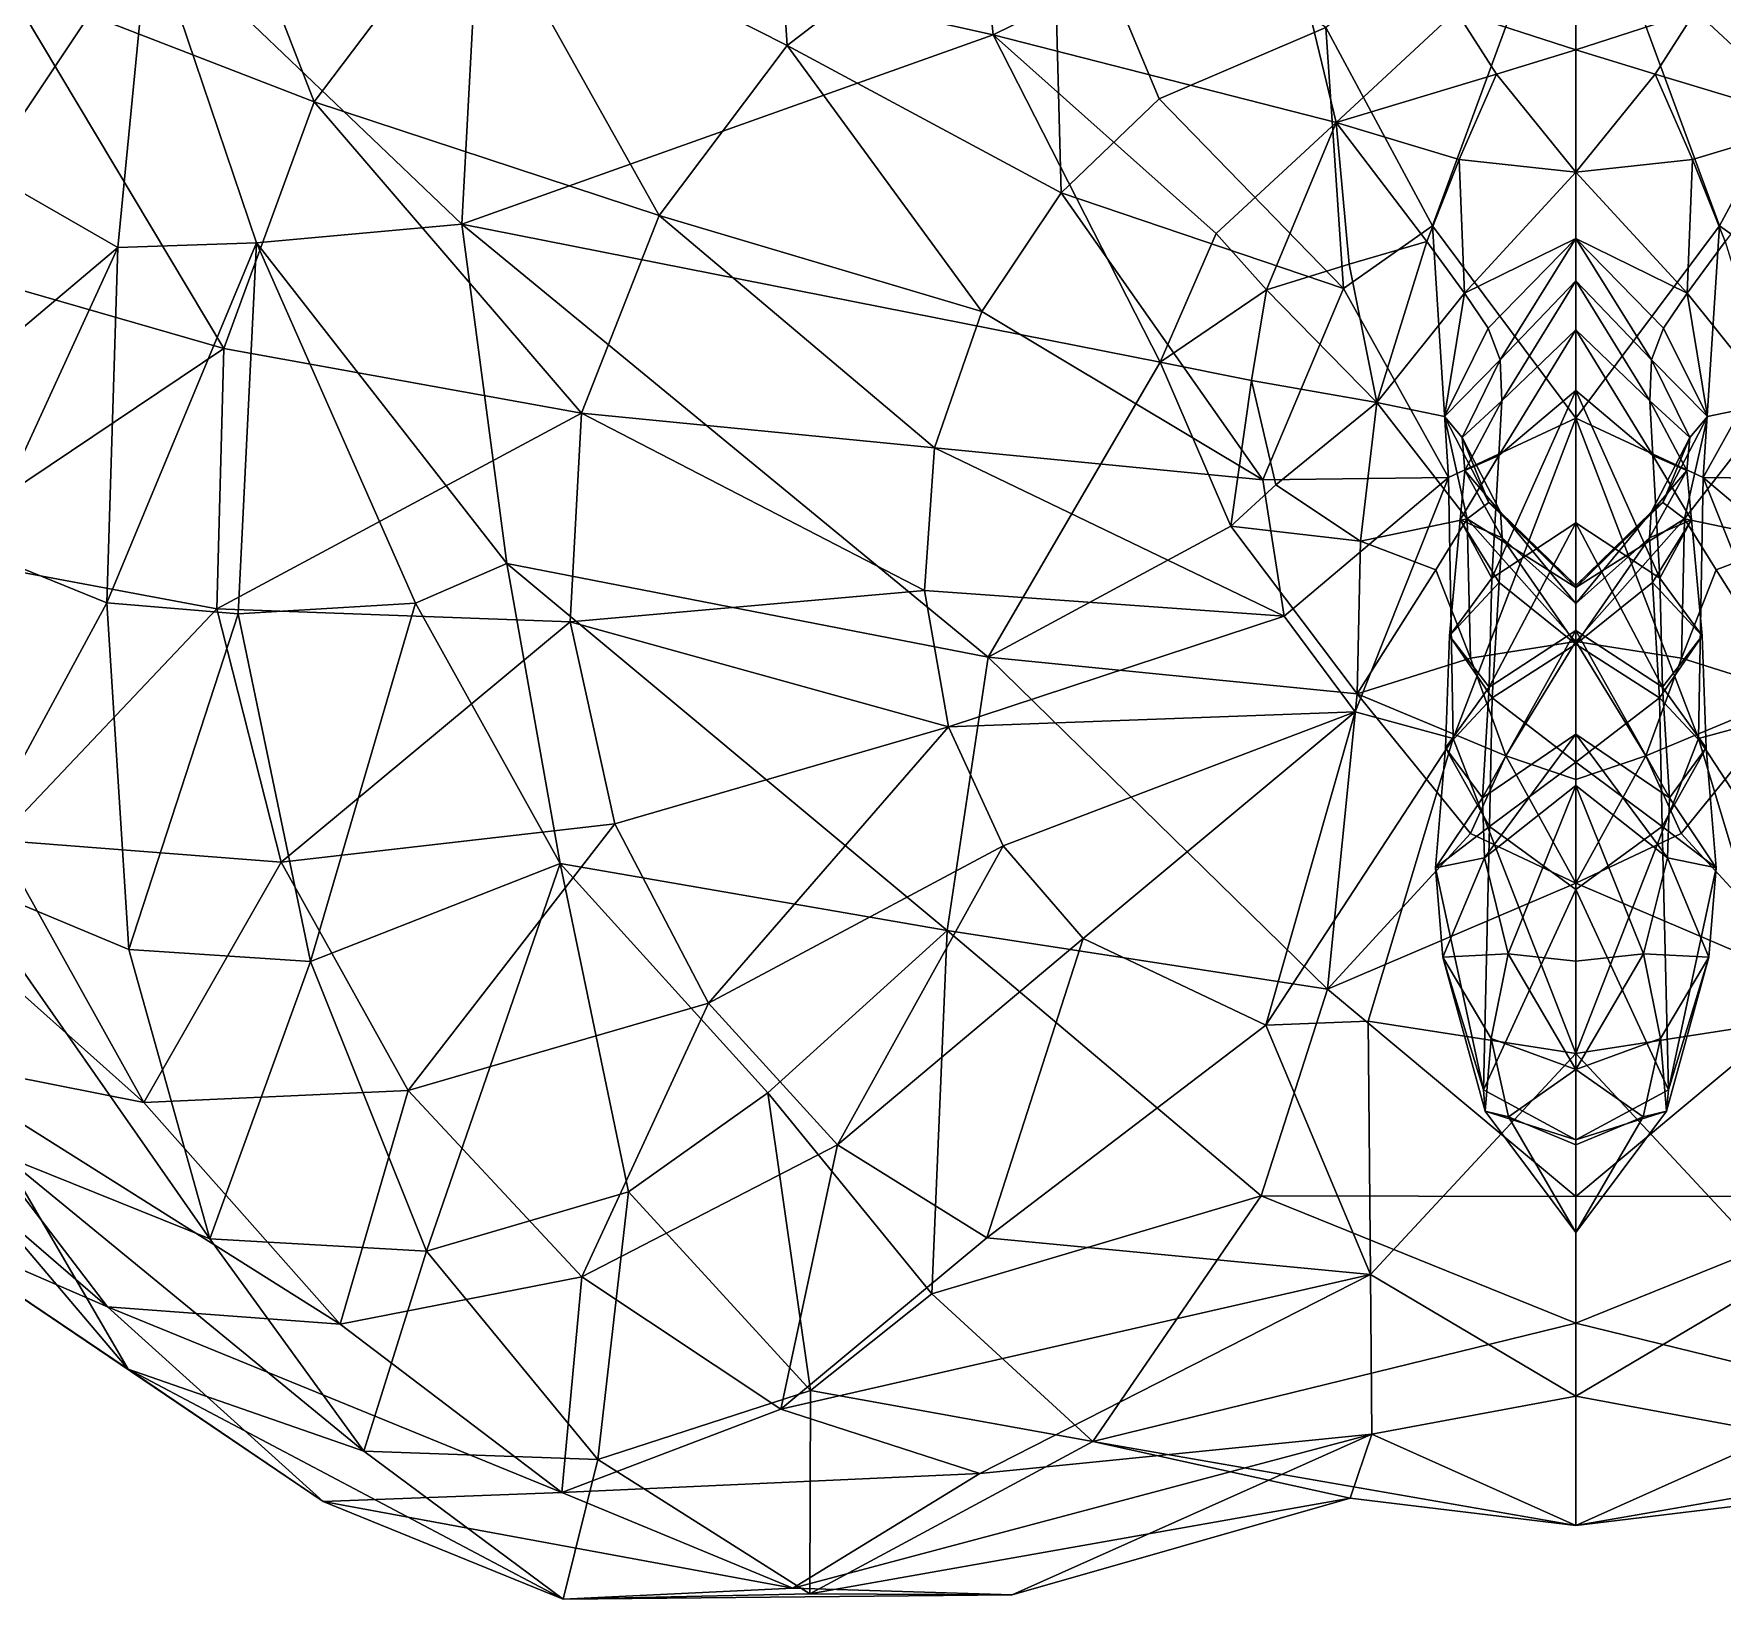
# Model space of a CAD drawing. Extents: x -0.00275 to 0.00275, y -0.00164 to 0.00295.
# Drawn here: x -0.000481 to 0.000046, y -0.001641 to -0.001153 of the extents above; entities that cross this region are included whole.
import ezdxf

# ---------------------------------------------------------------- set-up
doc = ezdxf.new("R2010")
doc.units = 0
doc.layers.add('FLY$LWO', color=1, linetype='CONTINUOUS')

msp = doc.modelspace()

# ---------------------------------------------------------------- linework, layer by layer
at = {"layer": 'FLY$LWO'}
for points in [[(-0.00034289, -0.00110727, 0.00243797), (-0.00024581, -0.00115645, 0.00245954), (-0.00025285, -0.00104775, 0.00239296)], [(-0.00016334, -0.00109303, 0.00242703), (-0.00025285, -0.00104775, 0.00239296), (-0.00024581, -0.00115645, 0.00245954)], [(-0.00048967, -0.00113654, 0.00237731), (-0.00039331, -0.00117402, 0.00244581), (-0.000437, -0.00106112, 0.00237357)], [(-0.00034289, -0.00110727, 0.00243797), (-0.000437, -0.00106112, 0.00237357), (-0.00039331, -0.00117402, 0.00244581)], [(-0.00018162, -0.0011531, 0.00133069), (-0.00034213, -0.00111749, 0.00139161), (-0.00018814, -0.00108909, 0.00144742)], [(-0.00018814, -0.00108909, 0.00144742), (-0.00009192, -0.00110895, 0.00143845), (-0.00018162, -0.0011531, 0.00133069)], [(-0.00024581, -0.00115645, 0.00245954), (-0.00016042, -0.00120237, 0.00247719), (-0.00016334, -0.00109303, 0.00242703)], [(-0.00007798, -0.00115081, 0.00243474), (-0.00016334, -0.00109303, 0.00242703), (-0.00012987, -0.00117308, 0.00246697)], [(-0.00012987, -0.00117308, 0.00246697), (-0.00016334, -0.00109303, 0.00242703), (-0.00016042, -0.00120237, 0.00247719)], [(-0.00007798, -0.00115081, 0.00243474), (-0.00004473, -0.00121262, 0.00243779), (0, -0.00109115, 0.00242091)], [(0, -0.00109115, 0.00242091), (-0.00004473, -0.00121262, 0.00243779), (0, -0.00127261, 0.00242677)], [(0.00004473, -0.00121262, 0.00243779), (0.00007798, -0.00115081, 0.00243474), (0, -0.00109115, 0.00242091)], [(0.00004473, -0.00121262, 0.00243779), (0, -0.00109115, 0.00242091), (0, -0.00127261, 0.00242677)], [(-0.00039331, -0.00117402, 0.00244581), (-0.00028575, -0.00120944, 0.00247029), (-0.00034289, -0.00110727, 0.00243797)], [(-0.00024581, -0.00115645, 0.00245954), (-0.00034289, -0.00110727, 0.00243797), (-0.00028575, -0.00120944, 0.00247029)], [(-0.00009192, -0.00110895, 0.00143845), (-0.00007469, -0.00118038, 0.00135386), (-0.00018162, -0.0011531, 0.00133069)], [(-0.00007469, -0.00118038, 0.00135386), (-0.00009192, -0.00110895, 0.00143845), (-0.00003727, -0.00114573, 0.00139871)], [(0.00009192, -0.00110895, 0.00143845), (0.00007469, -0.00118038, 0.00135386), (0.00003727, -0.00114573, 0.00139871)], [(-0.00049594, -0.00119559, 0.00144746), (-0.00052445, -0.00115243, 0.00147931), (-0.00044468, -0.00111893, 0.00144717)], [(-0.00045442, -0.0012194, 0.00142089), (-0.00049594, -0.00119559, 0.00144746), (-0.00044468, -0.00111893, 0.00144717)], [(-0.00041124, -0.00121794, 0.00140722), (-0.00045442, -0.0012194, 0.00142089), (-0.00044468, -0.00111893, 0.00144717)], [(-0.00034213, -0.00111749, 0.00139161), (-0.00034727, -0.00121205, 0.00137348), (-0.00044468, -0.00111893, 0.00144717)], [(-0.00041124, -0.00121794, 0.00140722), (-0.00044468, -0.00111893, 0.00144717), (-0.00034727, -0.00121205, 0.00137348)], [(-0.00034727, -0.00121205, 0.00137348), (-0.00034213, -0.00111749, 0.00139161), (-0.00018162, -0.0011531, 0.00133069)], [(0, -0.00113141, 0.00142095), (0, -0.00115779, 0.00137819), (-0.00003727, -0.00114573, 0.00139871)], [(0, -0.00115779, 0.00137819), (0, -0.00113141, 0.00142095), (0.00003727, -0.00114573, 0.00139871)], [(-0.00051701, -0.00122328, 0.00236059), (-0.00042147, -0.00125086, 0.00243448), (-0.00048967, -0.00113654, 0.00237731)], [(-0.00039331, -0.00117402, 0.00244581), (-0.00048967, -0.00113654, 0.00237731), (-0.00042147, -0.00125086, 0.00243448)], [(-0.00003727, -0.00114573, 0.00139871), (-0.0000247, -0.00116532, 0.00136679), (-0.00007469, -0.00118038, 0.00135386)], [(-0.0000247, -0.00116532, 0.00136679), (-0.00003727, -0.00114573, 0.00139871), (0, -0.00115779, 0.00137819)], [(0.00003727, -0.00114573, 0.00139871), (0.0000247, -0.00116532, 0.00136679), (0, -0.00115779, 0.00137819)], [(0.0000247, -0.00116532, 0.00136679), (0.00003727, -0.00114573, 0.00139871), (0.00007469, -0.00118038, 0.00135386)], [(-0.00012987, -0.00117308, 0.00246697), (-0.00007244, -0.00123216, 0.00245787), (-0.00007798, -0.00115081, 0.00243474)], [(-0.00004473, -0.00121262, 0.00243779), (-0.00007798, -0.00115081, 0.00243474), (-0.00007244, -0.00123216, 0.00245787)], [(0.00007798, -0.00115081, 0.00243474), (0.00004473, -0.00121262, 0.00243779), (0.00007244, -0.00123216, 0.00245787)], [(-0.00012957, -0.00125513, 0.00132181), (-0.00034727, -0.00121205, 0.00137348), (-0.00018162, -0.0011531, 0.00133069)], [(-0.00028575, -0.00120944, 0.00247029), (-0.0001852, -0.00123931, 0.0024802), (-0.00024581, -0.00115645, 0.00245954)], [(-0.00016042, -0.00120237, 0.00247719), (-0.00024581, -0.00115645, 0.00245954), (-0.0001852, -0.00123931, 0.0024802)], [(-0.00012957, -0.00125513, 0.00132181), (-0.00018162, -0.0011531, 0.00133069), (-0.00011209, -0.00121501, 0.00132873)], [(-0.00007469, -0.00118038, 0.00135386), (-0.00011209, -0.00121501, 0.00132873), (-0.00018162, -0.0011531, 0.00133069)], [(-0.0000247, -0.00116532, 0.00136679), (0, -0.00115779, 0.00137819), (0, -0.00119585, 0.00130456)], [(0, -0.00115779, 0.00137819), (0.0000247, -0.00116532, 0.00136679), (0, -0.00119585, 0.00130456)], [(-0.0000247, -0.00116532, 0.00136679), (-0.00003636, -0.00119194, 0.00133296), (-0.00007469, -0.00118038, 0.00135386)], [(-0.00003636, -0.00119194, 0.00133296), (-0.0000247, -0.00116532, 0.00136679), (0, -0.00119585, 0.00130456)], [(0.0000247, -0.00116532, 0.00136679), (0.00003636, -0.00119194, 0.00133296), (0, -0.00119585, 0.00130456)], [(0.00003636, -0.00119194, 0.00133296), (0.0000247, -0.00116532, 0.00136679), (0.00007469, -0.00118038, 0.00135386)], [(-0.00016042, -0.00120237, 0.00247719), (-0.00007244, -0.00123216, 0.00245787), (-0.00012987, -0.00117308, 0.00246697)], [(-0.00042147, -0.00125086, 0.00243448), (-0.0003099, -0.00127099, 0.00246685), (-0.00039331, -0.00117402, 0.00244581)], [(-0.00028575, -0.00120944, 0.00247029), (-0.00039331, -0.00117402, 0.00244581), (-0.0003099, -0.00127099, 0.00246685)], [(-0.0000964, -0.00123257, 0.00132156), (-0.00011209, -0.00121501, 0.00132873), (-0.00007469, -0.00118038, 0.00135386)], [(-0.00007066, -0.00122455, 0.00132271), (-0.0000964, -0.00123257, 0.00132156), (-0.00007469, -0.00118038, 0.00135386)], [(-0.00003636, -0.00119194, 0.00133296), (-0.0000465, -0.00121753, 0.00131807), (-0.00007469, -0.00118038, 0.00135386)], [(-0.0000465, -0.00121753, 0.00131807), (-0.00007066, -0.00122455, 0.00132271), (-0.00007469, -0.00118038, 0.00135386)], [(0.0000465, -0.00121753, 0.00131807), (0.00003636, -0.00119194, 0.00133296), (0.00007469, -0.00118038, 0.00135386)], [(-0.0000465, -0.00121753, 0.00131807), (-0.00003636, -0.00119194, 0.00133296), (-0.00003472, -0.00123356, 0.00129105)], [(0, -0.00119585, 0.00130456), (-0.00003472, -0.00123356, 0.00129105), (-0.00003636, -0.00119194, 0.00133296)], [(0.00003472, -0.00123356, 0.00129105), (0, -0.00119585, 0.00130456), (0.00003636, -0.00119194, 0.00133296)], [(0.00003636, -0.00119194, 0.00133296), (0.0000465, -0.00121753, 0.00131807), (0.00003472, -0.00123356, 0.00129105)], [(-0.00053337, -0.00128591, 0.0014889), (-0.00049594, -0.00119559, 0.00144746), (-0.00045442, -0.0012194, 0.00142089)], [(0, -0.00119585, 0.00130456), (0, -0.00121658, 0.00123415), (-0.00003472, -0.00123356, 0.00129105)], [(0, -0.00121658, 0.00123415), (0, -0.00119585, 0.00130456), (0.00003472, -0.00123356, 0.00129105)], [(-0.0001852, -0.00123931, 0.0024802), (-0.00009759, -0.00129176, 0.00246539), (-0.00016042, -0.00120237, 0.00247719)], [(-0.00007244, -0.00123216, 0.00245787), (-0.00016042, -0.00120237, 0.00247719), (-0.00009759, -0.00129176, 0.00246539)], [(-0.0003099, -0.00127099, 0.00246685), (-0.00019988, -0.00128176, 0.00247732), (-0.00028575, -0.00120944, 0.00247029)], [(-0.0001852, -0.00123931, 0.0024802), (-0.00028575, -0.00120944, 0.00247029), (-0.00019988, -0.00128176, 0.00247732)], [(-0.00033317, -0.00131786, 0.00139426), (-0.00041124, -0.00121794, 0.00140722), (-0.00034727, -0.00121205, 0.00137348)], [(-0.00033317, -0.00131786, 0.00139426), (-0.00034727, -0.00121205, 0.00137348), (-0.00018317, -0.00134704, 0.00133033)], [(-0.00034727, -0.00121205, 0.00137348), (-0.00012957, -0.00125513, 0.00132181), (-0.00018317, -0.00134704, 0.00133033)], [(-0.00011209, -0.00121501, 0.00132873), (-0.0000964, -0.00123257, 0.00132156), (-0.00012957, -0.00125513, 0.00132181)], [(-0.00003968, -0.00129104, 0.00242822), (-0.00004473, -0.00121262, 0.00243779), (-0.00007244, -0.00123216, 0.00245787)], [(-0.00004473, -0.00121262, 0.00243779), (-0.00003968, -0.00129104, 0.00242822), (0, -0.00127261, 0.00242677)], [(0.00003968, -0.00129104, 0.00242822), (0.00004473, -0.00121262, 0.00243779), (0, -0.00127261, 0.00242677)], [(0.00004473, -0.00121262, 0.00243779), (0.00003968, -0.00129104, 0.00242822), (0.00007244, -0.00123216, 0.00245787)], [(-0.00049788, -0.00131389, 0.00145713), (-0.00053337, -0.00128591, 0.0014889), (-0.00045442, -0.0012194, 0.00142089)], [(-0.00045789, -0.00133013, 0.00143134), (-0.00049788, -0.00131389, 0.00145713), (-0.00045442, -0.0012194, 0.00142089)], [(-0.0004169, -0.00133356, 0.00141317), (-0.00045789, -0.00133013, 0.00143134), (-0.00041124, -0.00121794, 0.00140722)], [(-0.00045789, -0.00133013, 0.00143134), (-0.00045442, -0.0012194, 0.00142089), (-0.00041124, -0.00121794, 0.00140722)], [(-0.00036165, -0.00133022, 0.00140751), (-0.0004169, -0.00133356, 0.00141317), (-0.00041124, -0.00121794, 0.00140722)], [(-0.00036165, -0.00133022, 0.00140751), (-0.00041124, -0.00121794, 0.00140722), (-0.00033317, -0.00131786, 0.00139426)], [(-0.00007066, -0.00122455, 0.00132271), (-0.0000465, -0.00121753, 0.00131807), (-0.00006201, -0.00126764, 0.00130339)], [(-0.0000465, -0.00121753, 0.00131807), (-0.00003472, -0.00123356, 0.00129105), (-0.00006201, -0.00126764, 0.00130339)], [(-0.00002731, -0.0012445, 0.00123594), (-0.00003472, -0.00123356, 0.00129105), (0, -0.00121658, 0.00123415)], [(-0.00002731, -0.0012445, 0.00123594), (0, -0.00121658, 0.00123415), (-0.00002362, -0.00125435, 0.00116118)], [(0, -0.00122971, 0.00115974), (-0.00002362, -0.00125435, 0.00116118), (0, -0.00121658, 0.00123415)], [(0.00003472, -0.00123356, 0.00129105), (0.00002731, -0.0012445, 0.00123594), (0, -0.00121658, 0.00123415)], [(0.00002362, -0.00125435, 0.00116118), (0, -0.00122971, 0.00115974), (0, -0.00121658, 0.00123415)], [(0, -0.00121658, 0.00123415), (0.00002731, -0.0012445, 0.00123594), (0.00002362, -0.00125435, 0.00116118)], [(0.00003472, -0.00123356, 0.00129105), (0.0000465, -0.00121753, 0.00131807), (0.00006201, -0.00126764, 0.00130339)], [(-0.00042147, -0.00125086, 0.00243448), (-0.00051701, -0.00122328, 0.00236059), (-0.00051646, -0.00131462, 0.00232977)], [(-0.0000964, -0.00123257, 0.00132156), (-0.00007066, -0.00122455, 0.00132271), (-0.00006201, -0.00126764, 0.00130339)], [(-0.00002304, -0.00126713, 0.00107522), (-0.00002362, -0.00125435, 0.00116118), (0, -0.00122971, 0.00115974)], [(0, -0.00124499, 0.00107419), (-0.00002304, -0.00126713, 0.00107522), (0, -0.00122971, 0.00115974)], [(0.00002304, -0.00126713, 0.00107522), (0, -0.00124499, 0.00107419), (0, -0.00122971, 0.00115974)], [(0.00002362, -0.00125435, 0.00116118), (0.00002304, -0.00126713, 0.00107522), (0, -0.00122971, 0.00115974)], [(-0.0000964, -0.00123257, 0.00132156), (-0.00010108, -0.00126082, 0.00131642), (-0.00012957, -0.00125513, 0.00132181)], [(-0.00010108, -0.00126082, 0.00131642), (-0.0000964, -0.00123257, 0.00132156), (-0.00006201, -0.00126764, 0.00130339)], [(-0.00003968, -0.00129104, 0.00242822), (-0.00007244, -0.00123216, 0.00245787), (-0.00009759, -0.00129176, 0.00246539)], [(-0.00006201, -0.00126764, 0.00130339), (-0.00003472, -0.00123356, 0.00129105), (-0.00004099, -0.00127205, 0.0012376)], [(-0.00002731, -0.0012445, 0.00123594), (-0.00004099, -0.00127205, 0.0012376), (-0.00003472, -0.00123356, 0.00129105)], [(0.00004099, -0.00127205, 0.0012376), (0.00002731, -0.0012445, 0.00123594), (0.00003472, -0.00123356, 0.00129105)], [(0.00003472, -0.00123356, 0.00129105), (0.00006201, -0.00126764, 0.00130339), (0.00004099, -0.00127205, 0.0012376)], [(0.00007244, -0.00123216, 0.00245787), (0.00003968, -0.00129104, 0.00242822), (0.00009759, -0.00129176, 0.00246539)], [(-0.00019988, -0.00128176, 0.00247732), (-0.00009759, -0.00129176, 0.00246539), (-0.0001852, -0.00123931, 0.0024802)], [(-0.00002731, -0.0012445, 0.00123594), (-0.00002362, -0.00125435, 0.00116118), (-0.00004099, -0.00127205, 0.0012376)], [(0, -0.00126397, 0.00098217), (-0.000024, -0.00128424, 0.0009835), (0, -0.00124499, 0.00107419)], [(-0.00002304, -0.00126713, 0.00107522), (0, -0.00124499, 0.00107419), (-0.000024, -0.00128424, 0.0009835)], [(0.000024, -0.00128424, 0.0009835), (0, -0.00126397, 0.00098217), (0, -0.00124499, 0.00107419)], [(0, -0.00124499, 0.00107419), (0.00002304, -0.00126713, 0.00107522), (0.000024, -0.00128424, 0.0009835)], [(0.00002362, -0.00125435, 0.00116118), (0.00002731, -0.0012445, 0.00123594), (0.00004099, -0.00127205, 0.0012376)], [(-0.00042363, -0.00133195, 0.00241022), (-0.00042147, -0.00125086, 0.00243448), (-0.00051646, -0.00131462, 0.00232977)], [(-0.0003099, -0.00127099, 0.00246685), (-0.00042147, -0.00125086, 0.00243448), (-0.00042363, -0.00133195, 0.00241022)], [(-0.00012957, -0.00125513, 0.00132181), (-0.00010757, -0.00130622, 0.00133156), (-0.00018317, -0.00134704, 0.00133033)], [(-0.00012957, -0.00125513, 0.00132181), (-0.00010108, -0.00126082, 0.00131642), (-0.00010757, -0.00130622, 0.00133156)], [(-0.00003549, -0.00127854, 0.0011626), (-0.00004099, -0.00127205, 0.0012376), (-0.00002362, -0.00125435, 0.00116118)], [(-0.00002362, -0.00125435, 0.00116118), (-0.00002304, -0.00126713, 0.00107522), (-0.00003549, -0.00127854, 0.0011626)], [(0.00002304, -0.00126713, 0.00107522), (0.00002362, -0.00125435, 0.00116118), (0.00003549, -0.00127854, 0.0011626)], [(0.00004099, -0.00127205, 0.0012376), (0.00003549, -0.00127854, 0.0011626), (0.00002362, -0.00125435, 0.00116118)], [(-0.00009348, -0.00129338, 0.00132345), (-0.00010757, -0.00130622, 0.00133156), (-0.00010108, -0.00126082, 0.00131642)], [(-0.00009348, -0.00129338, 0.00132345), (-0.00010108, -0.00126082, 0.00131642), (-0.00006201, -0.00126764, 0.00130339)], [(-0.00006714, -0.00131094, 0.00132565), (-0.00009348, -0.00129338, 0.00132345), (-0.00006201, -0.00126764, 0.00130339)], [(-0.00006201, -0.00126764, 0.00130339), (-0.00003388, -0.00130389, 0.00129463), (-0.00006714, -0.00131094, 0.00132565)], [(-0.00006201, -0.00126764, 0.00130339), (-0.00004099, -0.00127205, 0.0012376), (-0.00003388, -0.00130389, 0.00129463)], [(-0.00002304, -0.00126713, 0.00107522), (-0.00003463, -0.00128887, 0.00107648), (-0.00003549, -0.00127854, 0.0011626)], [(-0.00002304, -0.00126713, 0.00107522), (-0.000024, -0.00128424, 0.0009835), (-0.00003463, -0.00128887, 0.00107648)], [(0, -0.0013052, 0.000859), (-0.00002618, -0.00132242, 0.00086988), (0, -0.00126397, 0.00098217)], [(-0.00002618, -0.00132242, 0.00086988), (-0.000024, -0.00128424, 0.0009835), (0, -0.00126397, 0.00098217)], [(0.00002618, -0.00132242, 0.00086988), (0, -0.0013052, 0.000859), (0, -0.00126397, 0.00098217)], [(0.000024, -0.00128424, 0.0009835), (0.00002618, -0.00132242, 0.00086988), (0, -0.00126397, 0.00098217)], [(0.000024, -0.00128424, 0.0009835), (0.00002304, -0.00126713, 0.00107522), (0.00003463, -0.00128887, 0.00107648)], [(0.00003463, -0.00128887, 0.00107648), (0.00002304, -0.00126713, 0.00107522), (0.00003549, -0.00127854, 0.0011626)], [(0.00004099, -0.00127205, 0.0012376), (0.00006201, -0.00126764, 0.00130339), (0.00003388, -0.00130389, 0.00129463)], [(0.00003388, -0.00130389, 0.00129463), (0.00006201, -0.00126764, 0.00130339), (0.00006714, -0.00131094, 0.00132565)], [(-0.00031346, -0.00133602, 0.00245229), (-0.0003099, -0.00127099, 0.00246685), (-0.00042363, -0.00133195, 0.00241022)], [(-0.00031346, -0.00133602, 0.00245229), (-0.00020303, -0.0013263, 0.00246904), (-0.0003099, -0.00127099, 0.00246685)], [(-0.00019988, -0.00128176, 0.00247732), (-0.0003099, -0.00127099, 0.00246685), (-0.00020303, -0.0013263, 0.00246904)], [(-0.00002714, -0.00129887, 0.00123897), (-0.00003388, -0.00130389, 0.00129463), (-0.00004099, -0.00127205, 0.0012376)], [(-0.00002714, -0.00129887, 0.00123897), (-0.00004099, -0.00127205, 0.0012376), (-0.00003549, -0.00127854, 0.0011626)], [(-0.0000382, -0.00137234, 0.0023987), (0, -0.00127261, 0.00242677), (-0.00003968, -0.00129104, 0.00242822)], [(0, -0.00147054, 0.00233876), (0, -0.00127261, 0.00242677), (-0.0000382, -0.00137234, 0.0023987)], [(0, -0.00127261, 0.00242677), (0, -0.00147054, 0.00233876), (0.0000382, -0.00137234, 0.0023987)], [(0, -0.00127261, 0.00242677), (0.0000382, -0.00137234, 0.0023987), (0.00003968, -0.00129104, 0.00242822)], [(0.00003388, -0.00130389, 0.00129463), (0.00002714, -0.00129887, 0.00123897), (0.00004099, -0.00127205, 0.0012376)], [(0.00004099, -0.00127205, 0.0012376), (0.00002714, -0.00129887, 0.00123897), (0.00003549, -0.00127854, 0.0011626)], [(-0.0000235, -0.00130184, 0.00116395), (-0.00002714, -0.00129887, 0.00123897), (-0.00003549, -0.00127854, 0.0011626)], [(-0.00003549, -0.00127854, 0.0011626), (-0.00003463, -0.00128887, 0.00107648), (-0.0000235, -0.00130184, 0.00116395)], [(0.00002714, -0.00129887, 0.00123897), (0.0000235, -0.00130184, 0.00116395), (0.00003549, -0.00127854, 0.0011626)], [(0.00003463, -0.00128887, 0.00107648), (0.00003549, -0.00127854, 0.0011626), (0.0000235, -0.00130184, 0.00116395)], [(-0.00020303, -0.0013263, 0.00246904), (-0.00009095, -0.00133431, 0.00245325), (-0.00019988, -0.00128176, 0.00247732)], [(-0.00009759, -0.00129176, 0.00246539), (-0.00019988, -0.00128176, 0.00247732), (-0.00009095, -0.00133431, 0.00245325)], [(-0.00003607, -0.00130426, 0.0009847), (-0.00003463, -0.00128887, 0.00107648), (-0.000024, -0.00128424, 0.0009835)], [(-0.000024, -0.00128424, 0.0009835), (-0.00002618, -0.00132242, 0.00086988), (-0.00003607, -0.00130426, 0.0009847)], [(-0.00002293, -0.00130981, 0.0010782), (-0.00003463, -0.00128887, 0.00107648), (-0.00003607, -0.00130426, 0.0009847)], [(-0.00002293, -0.00130981, 0.0010782), (-0.0000235, -0.00130184, 0.00116395), (-0.00003463, -0.00128887, 0.00107648)], [(0.0000235, -0.00130184, 0.00116395), (0.00002293, -0.00130981, 0.0010782), (0.00003463, -0.00128887, 0.00107648)], [(0.00003463, -0.00128887, 0.00107648), (0.00002293, -0.00130981, 0.0010782), (0.00003607, -0.00130426, 0.0009847)], [(0.00003463, -0.00128887, 0.00107648), (0.00003607, -0.00130426, 0.0009847), (0.000024, -0.00128424, 0.0009835)], [(0.00002618, -0.00132242, 0.00086988), (0.000024, -0.00128424, 0.0009835), (0.00003607, -0.00130426, 0.0009847)], [(-0.00009348, -0.00129338, 0.00132345), (-0.00006714, -0.00131094, 0.00132565), (-0.00010757, -0.00130622, 0.00133156)], [(-0.00009095, -0.00133431, 0.00245325), (-0.00003968, -0.00129104, 0.00242822), (-0.00009759, -0.00129176, 0.00246539)], [(-0.00006884, -0.00136403, 0.0024291), (-0.00003968, -0.00129104, 0.00242822), (-0.00009095, -0.00133431, 0.00245325)], [(-0.0000382, -0.00137234, 0.0023987), (-0.00003968, -0.00129104, 0.00242822), (-0.00006884, -0.00136403, 0.0024291)], [(0.00003968, -0.00129104, 0.00242822), (0.0000382, -0.00137234, 0.0023987), (0.00006884, -0.00136403, 0.0024291)], [(0.00003968, -0.00129104, 0.00242822), (0.00006884, -0.00136403, 0.0024291), (0.00009095, -0.00133431, 0.00245325)], [(0.00003968, -0.00129104, 0.00242822), (0.00009095, -0.00133431, 0.00245325), (0.00009759, -0.00129176, 0.00246539)], [(-0.00002714, -0.00129887, 0.00123897), (0, -0.00132534, 0.00124019), (-0.00003388, -0.00130389, 0.00129463)], [(0, -0.00132534, 0.00124019), (-0.00002714, -0.00129887, 0.00123897), (0, -0.0013247, 0.00116527)], [(-0.00002714, -0.00129887, 0.00123897), (-0.0000235, -0.00130184, 0.00116395), (0, -0.0013247, 0.00116527)], [(0.00002714, -0.00129887, 0.00123897), (0, -0.00132534, 0.00124019), (0, -0.0013247, 0.00116527)], [(0.0000235, -0.00130184, 0.00116395), (0.00002714, -0.00129887, 0.00123897), (0, -0.0013247, 0.00116527)], [(0, -0.00132534, 0.00124019), (0.00002714, -0.00129887, 0.00123897), (0.00003388, -0.00130389, 0.00129463)], [(-0.0000437, -0.00131987, 0.00132229), (-0.00006714, -0.00131094, 0.00132565), (-0.00003388, -0.00130389, 0.00129463)], [(-0.0000437, -0.00131987, 0.00132229), (-0.00003388, -0.00130389, 0.00129463), (-0.00003289, -0.00134738, 0.00133668)], [(-0.00003607, -0.00130426, 0.0009847), (-0.00003935, -0.00134036, 0.00087475), (-0.00002389, -0.00132378, 0.00098565)], [(-0.00002618, -0.00132242, 0.00086988), (-0.00003935, -0.00134036, 0.00087475), (-0.00003607, -0.00130426, 0.0009847)], [(-0.00002389, -0.00132378, 0.00098565), (-0.00002293, -0.00130981, 0.0010782), (-0.00003607, -0.00130426, 0.0009847)], [(0, -0.0013422, 0.00130815), (-0.00003388, -0.00130389, 0.00129463), (0, -0.00132534, 0.00124019)], [(0, -0.0013422, 0.00130815), (-0.00003289, -0.00134738, 0.00133668), (-0.00003388, -0.00130389, 0.00129463)], [(0, -0.0013247, 0.00116527), (-0.0000235, -0.00130184, 0.00116395), (0, -0.00133035, 0.00108014)], [(-0.00002293, -0.00130981, 0.0010782), (0, -0.00133035, 0.00108014), (-0.0000235, -0.00130184, 0.00116395)], [(0.0000235, -0.00130184, 0.00116395), (0, -0.0013247, 0.00116527), (0, -0.00133035, 0.00108014)], [(0, -0.00133035, 0.00108014), (0.00002293, -0.00130981, 0.0010782), (0.0000235, -0.00130184, 0.00116395)], [(0.00003388, -0.00130389, 0.00129463), (0, -0.0013422, 0.00130815), (0, -0.00132534, 0.00124019)], [(0.00003289, -0.00134738, 0.00133668), (0, -0.0013422, 0.00130815), (0.00003388, -0.00130389, 0.00129463)], [(0.00002293, -0.00130981, 0.0010782), (0.00002389, -0.00132378, 0.00098565), (0.00003607, -0.00130426, 0.0009847)], [(0.00003935, -0.00134036, 0.00087475), (0.00003607, -0.00130426, 0.0009847), (0.00002389, -0.00132378, 0.00098565)], [(0.00003935, -0.00134036, 0.00087475), (0.00002618, -0.00132242, 0.00086988), (0.00003607, -0.00130426, 0.0009847)], [(0.00003388, -0.00130389, 0.00129463), (0.0000437, -0.00131987, 0.00132229), (0.00003289, -0.00134738, 0.00133668)], [(0.00006714, -0.00131094, 0.00132565), (0.0000437, -0.00131987, 0.00132229), (0.00003388, -0.00130389, 0.00129463)], [(-0.00006814, -0.00135846, 0.00135575), (-0.00018317, -0.00134704, 0.00133033), (-0.00010757, -0.00130622, 0.00133156)], [(-0.00006814, -0.00135846, 0.00135575), (-0.00010757, -0.00130622, 0.00133156), (-0.00006714, -0.00131094, 0.00132565)], [(0, -0.00133875, 0.00076568), (-0.00002704, -0.00135636, 0.00078015), (0, -0.0013052, 0.000859)], [(-0.00002618, -0.00132242, 0.00086988), (0, -0.0013052, 0.000859), (-0.00002704, -0.00135636, 0.00078015)], [(-0.00002293, -0.00130981, 0.0010782), (-0.00002389, -0.00132378, 0.00098565), (0, -0.00134304, 0.00098647)], [(0, -0.00133035, 0.00108014), (-0.00002293, -0.00130981, 0.0010782), (0, -0.00134304, 0.00098647)], [(0.00002704, -0.00135636, 0.00078015), (0, -0.00133875, 0.00076568), (0, -0.0013052, 0.000859)], [(0, -0.0013052, 0.000859), (0.00002618, -0.00132242, 0.00086988), (0.00002704, -0.00135636, 0.00078015)], [(0.00002293, -0.00130981, 0.0010782), (0, -0.00133035, 0.00108014), (0, -0.00134304, 0.00098647)], [(0.00002389, -0.00132378, 0.00098565), (0.00002293, -0.00130981, 0.0010782), (0, -0.00134304, 0.00098647)], [(-0.00042363, -0.00133195, 0.00241022), (-0.00051646, -0.00131462, 0.00232977), (-0.00049198, -0.00140406, 0.00228428)], [(-0.00050435, -0.00141593, 0.0015257), (-0.00049788, -0.00131389, 0.00145713), (-0.00045789, -0.00133013, 0.00143134)], [(-0.00006714, -0.00131094, 0.00132565), (-0.0000437, -0.00131987, 0.00132229), (-0.00006814, -0.00135846, 0.00135575)], [(0.0000437, -0.00131987, 0.00132229), (0.00006714, -0.00131094, 0.00132565), (0.00006814, -0.00135846, 0.00135575)], [(-0.00033317, -0.00131786, 0.00139426), (-0.00031654, -0.00141134, 0.00143756), (-0.00036165, -0.00133022, 0.00140751)], [(-0.00018317, -0.00134704, 0.00133033), (-0.00019598, -0.00143218, 0.00141727), (-0.00033317, -0.00131786, 0.00139426)], [(-0.00031654, -0.00141134, 0.00143756), (-0.00033317, -0.00131786, 0.00139426), (-0.00019598, -0.00143218, 0.00141727)], [(-0.0000437, -0.00131987, 0.00132229), (-0.00003289, -0.00134738, 0.00133668), (-0.00006814, -0.00135846, 0.00135575)], [(0.00003289, -0.00134738, 0.00133668), (0.0000437, -0.00131987, 0.00132229), (0.00006814, -0.00135846, 0.00135575)], [(-0.00002618, -0.00132242, 0.00086988), (-0.00002704, -0.00135636, 0.00078015), (-0.00003935, -0.00134036, 0.00087475)], [(-0.00002607, -0.00135972, 0.00086759), (-0.00002389, -0.00132378, 0.00098565), (-0.00003935, -0.00134036, 0.00087475)], [(-0.00002389, -0.00132378, 0.00098565), (-0.00002607, -0.00135972, 0.00086759), (0, -0.00134304, 0.00098647)], [(0.00002607, -0.00135972, 0.00086759), (0.00002389, -0.00132378, 0.00098565), (0, -0.00134304, 0.00098647)], [(0.00002389, -0.00132378, 0.00098565), (0.00002607, -0.00135972, 0.00086759), (0.00003935, -0.00134036, 0.00087475)], [(0.00002704, -0.00135636, 0.00078015), (0.00002618, -0.00132242, 0.00086988), (0.00003935, -0.00134036, 0.00087475)], [(-0.00045105, -0.00143812, 0.00148459), (-0.00050435, -0.00141593, 0.0015257), (-0.00045789, -0.00133013, 0.00143134)], [(-0.00045105, -0.00143812, 0.00148459), (-0.00045789, -0.00133013, 0.00143134), (-0.0004169, -0.00133356, 0.00141317)], [(-0.00039441, -0.0014419, 0.0014557), (-0.0004169, -0.00133356, 0.00141317), (-0.00036165, -0.00133022, 0.00140751)], [(-0.00031654, -0.00141134, 0.00143756), (-0.00039441, -0.0014419, 0.0014557), (-0.00036165, -0.00133022, 0.00140751)], [(-0.00020303, -0.0013263, 0.00246904), (-0.00031346, -0.00133602, 0.00245229), (-0.00019558, -0.00136877, 0.00245438)], [(-0.00019558, -0.00136877, 0.00245438), (-0.00009095, -0.00133431, 0.00245325), (-0.00020303, -0.0013263, 0.00246904)], [(-0.00040358, -0.0014109, 0.00237381), (-0.00042363, -0.00133195, 0.00241022), (-0.00049198, -0.00140406, 0.00228428)], [(-0.00039441, -0.0014419, 0.0014557), (-0.00045105, -0.00143812, 0.00148459), (-0.0004169, -0.00133356, 0.00141317)], [(-0.00031346, -0.00133602, 0.00245229), (-0.00042363, -0.00133195, 0.00241022), (-0.00040358, -0.0014109, 0.00237381)], [(-0.00029952, -0.00139899, 0.00242769), (-0.00031346, -0.00133602, 0.00245229), (-0.00040358, -0.0014109, 0.00237381)], [(-0.00029952, -0.00139899, 0.00242769), (-0.00019558, -0.00136877, 0.00245438), (-0.00031346, -0.00133602, 0.00245229)], [(-0.00009095, -0.00133431, 0.00245325), (-0.00019558, -0.00136877, 0.00245438), (-0.00006884, -0.00136403, 0.0024291)], [(-0.00002607, -0.00135972, 0.00086759), (-0.00003935, -0.00134036, 0.00087475), (-0.00004062, -0.00137525, 0.00078786)], [(-0.00004062, -0.00137525, 0.00078786), (-0.00003935, -0.00134036, 0.00087475), (-0.00002704, -0.00135636, 0.00078015)], [(0, -0.00137106, 0.00068248), (-0.00002914, -0.00139084, 0.00069715), (0, -0.00133875, 0.00076568)], [(-0.00002914, -0.00139084, 0.00069715), (-0.00002704, -0.00135636, 0.00078015), (0, -0.00133875, 0.00076568)], [(0.00002914, -0.00139084, 0.00069715), (0, -0.00137106, 0.00068248), (0, -0.00133875, 0.00076568)], [(0.00002704, -0.00135636, 0.00078015), (0.00002914, -0.00139084, 0.00069715), (0, -0.00133875, 0.00076568)], [(0.00003935, -0.00134036, 0.00087475), (0.00002607, -0.00135972, 0.00086759), (0.00004062, -0.00137525, 0.00078786)], [(0.00003935, -0.00134036, 0.00087475), (0.00004062, -0.00137525, 0.00078786), (0.00002704, -0.00135636, 0.00078015)], [(-0.00007738, -0.00145055, 0.00140852), (-0.00019598, -0.00143218, 0.00141727), (-0.00018317, -0.00134704, 0.00133033)], [(-0.00006814, -0.00135846, 0.00135575), (-0.00007738, -0.00145055, 0.00140852), (-0.00018317, -0.00134704, 0.00133033)], [(-0.00002184, -0.00137774, 0.00136478), (-0.00003289, -0.00134738, 0.00133668), (0, -0.0013422, 0.00130815)], [(-0.00002607, -0.00135972, 0.00086759), (0, -0.00137979, 0.00085443), (0, -0.00134304, 0.00098647)], [(0, -0.00138521, 0.00137236), (-0.00002184, -0.00137774, 0.00136478), (0, -0.0013422, 0.00130815)], [(0.00002184, -0.00137774, 0.00136478), (0, -0.00138521, 0.00137236), (0, -0.0013422, 0.00130815)], [(0.00003289, -0.00134738, 0.00133668), (0.00002184, -0.00137774, 0.00136478), (0, -0.0013422, 0.00130815)], [(0, -0.00137979, 0.00085443), (0.00002607, -0.00135972, 0.00086759), (0, -0.00134304, 0.00098647)], [(-0.00003289, -0.00134738, 0.00133668), (-0.00002184, -0.00137774, 0.00136478), (-0.00006814, -0.00135846, 0.00135575)], [(0.00002184, -0.00137774, 0.00136478), (0.00003289, -0.00134738, 0.00133668), (0.00006814, -0.00135846, 0.00135575)], [(-0.00002704, -0.00135636, 0.00078015), (-0.00002914, -0.00139084, 0.00069715), (-0.00004062, -0.00137525, 0.00078786)], [(0.00002914, -0.00139084, 0.00069715), (0.00002704, -0.00135636, 0.00078015), (0.00004062, -0.00137525, 0.00078786)], [(-0.00006814, -0.00135846, 0.00135575), (-0.00003283, -0.00140203, 0.00139215), (-0.00007738, -0.00145055, 0.00140852)], [(-0.00002184, -0.00137774, 0.00136478), (-0.00003283, -0.00140203, 0.00139215), (-0.00006814, -0.00135846, 0.00135575)], [(-0.0000269, -0.00139981, 0.00077309), (-0.00002607, -0.00135972, 0.00086759), (-0.00004062, -0.00137525, 0.00078786)], [(-0.00002607, -0.00135972, 0.00086759), (-0.0000269, -0.00139981, 0.00077309), (0, -0.00137979, 0.00085443)], [(0.0000269, -0.00139981, 0.00077309), (0.00002607, -0.00135972, 0.00086759), (0, -0.00137979, 0.00085443)], [(0.00003283, -0.00140203, 0.00139215), (0.00002184, -0.00137774, 0.00136478), (0.00006814, -0.00135846, 0.00135575)], [(0.00002607, -0.00135972, 0.00086759), (0.0000269, -0.00139981, 0.00077309), (0.00004062, -0.00137525, 0.00078786)], [(0.00003283, -0.00140203, 0.00139215), (0.00006814, -0.00135846, 0.00135575), (0.00007738, -0.00145055, 0.00140852)], [(-0.00017846, -0.00140587, 0.00243375), (-0.00006884, -0.00136403, 0.0024291), (-0.00019558, -0.00136877, 0.00245438)], [(-0.00006884, -0.00136403, 0.0024291), (-0.00017846, -0.00140587, 0.00243375), (-0.00015361, -0.00143471, 0.00240807)], [(-0.00006884, -0.00136403, 0.0024291), (-0.00015361, -0.00143471, 0.00240807), (-0.00009659, -0.00146176, 0.002378)], [(-0.0000382, -0.00137234, 0.0023987), (-0.00006884, -0.00136403, 0.0024291), (-0.00009659, -0.00146176, 0.002378)], [(0.00006884, -0.00136403, 0.0024291), (0.0000382, -0.00137234, 0.0023987), (0.00009659, -0.00146176, 0.002378)], [(-0.00019558, -0.00136877, 0.00245438), (-0.00029952, -0.00139899, 0.00242769), (-0.00027039, -0.00145488, 0.00239569)], [(-0.00017846, -0.00140587, 0.00243375), (-0.00019558, -0.00136877, 0.00245438), (-0.00027039, -0.00145488, 0.00239569)], [(-0.0000382, -0.00137234, 0.0023987), (-0.00009659, -0.00146176, 0.002378), (-0.00006478, -0.00146052, 0.00235019)], [(-0.00006478, -0.00146052, 0.00235019), (0, -0.00147054, 0.00233876), (-0.0000382, -0.00137234, 0.0023987)], [(-0.00002914, -0.00139084, 0.00069715), (0, -0.00137106, 0.00068248), (-0.00002852, -0.0014096, 0.00064714)], [(0, -0.00138708, 0.00063443), (-0.00002852, -0.0014096, 0.00064714), (0, -0.00137106, 0.00068248)], [(0.00002852, -0.0014096, 0.00064714), (0, -0.00138708, 0.00063443), (0, -0.00137106, 0.00068248)], [(0, -0.00137106, 0.00068248), (0.00002914, -0.00139084, 0.00069715), (0.00002852, -0.0014096, 0.00064714)], [(0, -0.00147054, 0.00233876), (0.00006478, -0.00146052, 0.00235019), (0.0000382, -0.00137234, 0.0023987)], [(0.00009659, -0.00146176, 0.002378), (0.0000382, -0.00137234, 0.0023987), (0.00006478, -0.00146052, 0.00235019)], [(-0.00004062, -0.00137525, 0.00078786), (-0.00004376, -0.00141266, 0.00070632), (-0.0000269, -0.00139981, 0.00077309)], [(-0.00002914, -0.00139084, 0.00069715), (-0.00004376, -0.00141266, 0.00070632), (-0.00004062, -0.00137525, 0.00078786)], [(-0.00003283, -0.00140203, 0.00139215), (-0.00002184, -0.00137774, 0.00136478), (0, -0.00141745, 0.00140844)], [(-0.00002184, -0.00137774, 0.00136478), (0, -0.00138521, 0.00137236), (0, -0.00141745, 0.00140844)], [(0.00002184, -0.00137774, 0.00136478), (0.00003283, -0.00140203, 0.00139215), (0, -0.00141745, 0.00140844)], [(0, -0.00138521, 0.00137236), (0.00002184, -0.00137774, 0.00136478), (0, -0.00141745, 0.00140844)], [(0.00004376, -0.00141266, 0.00070632), (0.00004062, -0.00137525, 0.00078786), (0.0000269, -0.00139981, 0.00077309)], [(0.00004376, -0.00141266, 0.00070632), (0.00002914, -0.00139084, 0.00069715), (0.00004062, -0.00137525, 0.00078786)], [(-0.00051707, -0.00147185, 0.00209217), (-0.00044638, -0.00148586, 0.00222526), (-0.00056134, -0.00138324, 0.00215886)], [(-0.00049198, -0.00140406, 0.00228428), (-0.00056134, -0.00138324, 0.00215886), (-0.00044638, -0.00148586, 0.00222526)], [(0, -0.00141947, 0.00076056), (0, -0.00137979, 0.00085443), (-0.0000269, -0.00139981, 0.00077309)], [(0, -0.00137979, 0.00085443), (0, -0.00141947, 0.00076056), (0.0000269, -0.00139981, 0.00077309)], [(-0.00002109, -0.00143951, 0.00062189), (-0.00002852, -0.0014096, 0.00064714), (0, -0.00138708, 0.00063443)], [(0, -0.00144177, 0.00060805), (-0.00002109, -0.00143951, 0.00062189), (0, -0.00138708, 0.00063443)], [(0.00002109, -0.00143951, 0.00062189), (0, -0.00144177, 0.00060805), (0, -0.00138708, 0.00063443)], [(0.00002852, -0.0014096, 0.00064714), (0.00002109, -0.00143951, 0.00062189), (0, -0.00138708, 0.00063443)], [(-0.00002914, -0.00139084, 0.00069715), (-0.00002852, -0.0014096, 0.00064714), (-0.00004376, -0.00141266, 0.00070632)], [(0.00002852, -0.0014096, 0.00064714), (0.00002914, -0.00139084, 0.00069715), (0.00004376, -0.00141266, 0.00070632)], [(-0.00029952, -0.00139899, 0.00242769), (-0.00040358, -0.0014109, 0.00237381), (-0.00036396, -0.00148209, 0.00232779)], [(-0.00027039, -0.00145488, 0.00239569), (-0.00029952, -0.00139899, 0.00242769), (-0.00036396, -0.00148209, 0.00232779)], [(-0.00002882, -0.00148184, 0.00069902), (-0.0000269, -0.00139981, 0.00077309), (-0.00004376, -0.00141266, 0.00070632)], [(-0.0000269, -0.00139981, 0.00077309), (-0.00002882, -0.00148184, 0.00069902), (0, -0.00141947, 0.00076056)], [(0.00002882, -0.00148184, 0.00069902), (0.0000269, -0.00139981, 0.00077309), (0, -0.00141947, 0.00076056)], [(0.0000269, -0.00139981, 0.00077309), (0.00002882, -0.00148184, 0.00069902), (0.00004376, -0.00141266, 0.00070632)], [(-0.00040358, -0.0014109, 0.00237381), (-0.00049198, -0.00140406, 0.00228428), (-0.00044638, -0.00148586, 0.00222526)], [(0, -0.00141745, 0.00140844), (-0.00007738, -0.00145055, 0.00140852), (-0.00003283, -0.00140203, 0.00139215)], [(0.00007738, -0.00145055, 0.00140852), (0, -0.00141745, 0.00140844), (0.00003283, -0.00140203, 0.00139215)], [(-0.00017846, -0.00140587, 0.00243375), (-0.00027039, -0.00145488, 0.00239569), (-0.00023017, -0.00149899, 0.00235734)], [(-0.00015361, -0.00143471, 0.00240807), (-0.00017846, -0.00140587, 0.00243375), (-0.00023017, -0.00149899, 0.00235734)], [(-0.00004144, -0.00144057, 0.00065522), (-0.00004376, -0.00141266, 0.00070632), (-0.00002852, -0.0014096, 0.00064714)], [(-0.00002852, -0.0014096, 0.00064714), (-0.00002109, -0.00143951, 0.00062189), (-0.00004144, -0.00144057, 0.00065522)], [(0.00002109, -0.00143951, 0.00062189), (0.00002852, -0.0014096, 0.00064714), (0.00004144, -0.00144057, 0.00065522)], [(0.00004376, -0.00141266, 0.00070632), (0.00004144, -0.00144057, 0.00065522), (0.00002852, -0.0014096, 0.00064714)], [(-0.00036396, -0.00148209, 0.00232779), (-0.00040358, -0.0014109, 0.00237381), (-0.00044638, -0.00148586, 0.00222526)], [(-0.0003583, -0.00153218, 0.00153934), (-0.00039441, -0.0014419, 0.0014557), (-0.00031654, -0.00141134, 0.00143756)], [(-0.00029526, -0.0015137, 0.00151491), (-0.0003583, -0.00153218, 0.00153934), (-0.00031654, -0.00141134, 0.00143756)], [(-0.00031654, -0.00141134, 0.00143756), (-0.00025185, -0.00148284, 0.00150763), (-0.00029526, -0.0015137, 0.00151491)], [(-0.00025185, -0.00148284, 0.00150763), (-0.00031654, -0.00141134, 0.00143756), (-0.00019598, -0.00143218, 0.00141727)], [(-0.00002882, -0.00148184, 0.00069902), (-0.00004376, -0.00141266, 0.00070632), (-0.00004144, -0.00144057, 0.00065522)], [(0.00004376, -0.00141266, 0.00070632), (0.00002882, -0.00148184, 0.00069902), (0.00004144, -0.00144057, 0.00065522)], [(-0.00045105, -0.00143812, 0.00148459), (-0.0004258, -0.00152831, 0.00157997), (-0.00050435, -0.00141593, 0.0015257)], [(-0.00049003, -0.00150241, 0.00163632), (-0.00050435, -0.00141593, 0.0015257), (-0.0004258, -0.00152831, 0.00157997)], [(-0.00007738, -0.00145055, 0.00140852), (0, -0.00141745, 0.00140844), (0, -0.00151512, 0.00155198)], [(-0.00002882, -0.00148184, 0.00069902), (0, -0.00149742, 0.00069161), (0, -0.00141947, 0.00076056)], [(0, -0.00141745, 0.00140844), (0.00007738, -0.00145055, 0.00140852), (0, -0.00151512, 0.00155198)], [(0, -0.00149742, 0.00069161), (0.00002882, -0.00148184, 0.00069902), (0, -0.00141947, 0.00076056)], [(-0.00020078, -0.00154544, 0.00161462), (-0.00025185, -0.00148284, 0.00150763), (-0.00019598, -0.00143218, 0.00141727)], [(-0.00015361, -0.00143471, 0.00240807), (-0.00023017, -0.00149899, 0.00235734), (-0.00018357, -0.00152796, 0.00231325)], [(-0.00019598, -0.00143218, 0.00141727), (-0.00009814, -0.00151496, 0.00157344), (-0.00020078, -0.00154544, 0.00161462)], [(-0.00007738, -0.00145055, 0.00140852), (-0.00009814, -0.00151496, 0.00157344), (-0.00019598, -0.00143218, 0.00141727)], [(-0.00009659, -0.00146176, 0.002378), (-0.00015361, -0.00143471, 0.00240807), (-0.00018357, -0.00152796, 0.00231325)], [(-0.0004258, -0.00152831, 0.00157997), (-0.00045105, -0.00143812, 0.00148459), (-0.00039441, -0.0014419, 0.0014557)], [(-0.0003583, -0.00153218, 0.00153934), (-0.0004258, -0.00152831, 0.00157997), (-0.00039441, -0.0014419, 0.0014557)], [(-0.00002109, -0.00143951, 0.00062189), (-0.00002636, -0.00146591, 0.00062545), (-0.00004144, -0.00144057, 0.00065522)], [(-0.00004144, -0.00144057, 0.00065522), (-0.00002636, -0.00146591, 0.00062545), (-0.00002825, -0.00148858, 0.00064906)], [(-0.00002825, -0.00148858, 0.00064906), (-0.00002882, -0.00148184, 0.00069902), (-0.00004144, -0.00144057, 0.00065522)], [(-0.00002636, -0.00146591, 0.00062545), (-0.00002109, -0.00143951, 0.00062189), (0, -0.00147559, 0.00060874)], [(-0.00002109, -0.00143951, 0.00062189), (0, -0.00144177, 0.00060805), (0, -0.00147559, 0.00060874)], [(0.00002109, -0.00143951, 0.00062189), (0.00002636, -0.00146591, 0.00062545), (0, -0.00147559, 0.00060874)], [(0, -0.00144177, 0.00060805), (0.00002109, -0.00143951, 0.00062189), (0, -0.00147559, 0.00060874)], [(0.00002636, -0.00146591, 0.00062545), (0.00002109, -0.00143951, 0.00062189), (0.00004144, -0.00144057, 0.00065522)], [(0.00002636, -0.00146591, 0.00062545), (0.00004144, -0.00144057, 0.00065522), (0.00002825, -0.00148858, 0.00064906)], [(0.00002882, -0.00148184, 0.00069902), (0.00002825, -0.00148858, 0.00064906), (0.00004144, -0.00144057, 0.00065522)], [(-0.00052059, -0.00152219, 0.00185692), (-0.00045764, -0.00154947, 0.00201558), (-0.00057417, -0.00144892, 0.00193553)], [(-0.00051707, -0.00147185, 0.00209217), (-0.00057417, -0.00144892, 0.00193553), (-0.00045764, -0.00154947, 0.00201558)], [(-0.00009814, -0.00151496, 0.00157344), (-0.00007738, -0.00145055, 0.00140852), (0, -0.00151512, 0.00155198)], [(0.00007738, -0.00145055, 0.00140852), (0.00009814, -0.00151496, 0.00157344), (0, -0.00151512, 0.00155198)], [(-0.00049003, -0.00150241, 0.00163632), (-0.00045124, -0.00156894, 0.00177903), (-0.00054702, -0.00145601, 0.00170356)], [(-0.00052059, -0.00152219, 0.00185692), (-0.00054702, -0.00145601, 0.00170356), (-0.00045124, -0.00156894, 0.00177903)], [(-0.00027039, -0.00145488, 0.00239569), (-0.00036396, -0.00148209, 0.00232779), (-0.00030988, -0.00154018, 0.0022747)], [(-0.00023017, -0.00149899, 0.00235734), (-0.00027039, -0.00145488, 0.00239569), (-0.00030988, -0.00154018, 0.0022747)], [(-0.00009659, -0.00146176, 0.002378), (-0.00018357, -0.00152796, 0.00231325), (-0.00006406, -0.00153941, 0.00222962)], [(-0.00006478, -0.00146052, 0.00235019), (-0.00009659, -0.00146176, 0.002378), (-0.00006406, -0.00153941, 0.00222962)], [(-0.00006406, -0.00153941, 0.00222962), (0, -0.00147054, 0.00233876), (-0.00006478, -0.00146052, 0.00235019)], [(0, -0.00147054, 0.00233876), (0.00006406, -0.00153941, 0.00222962), (0.00006478, -0.00146052, 0.00235019)], [(-0.00002096, -0.00149025, 0.00063083), (-0.00002825, -0.00148858, 0.00064906), (-0.00002636, -0.00146591, 0.00062545)], [(-0.00002096, -0.00149025, 0.00063083), (-0.00002636, -0.00146591, 0.00062545), (0, -0.00147559, 0.00060874)], [(0.00002636, -0.00146591, 0.00062545), (0.00002096, -0.00149025, 0.00063083), (0, -0.00147559, 0.00060874)], [(0.00002825, -0.00148858, 0.00064906), (0.00002096, -0.00149025, 0.00063083), (0.00002636, -0.00146591, 0.00062545)], [(-0.00045764, -0.00154947, 0.00201558), (-0.00038517, -0.00155488, 0.00215813), (-0.00051707, -0.00147185, 0.00209217)], [(-0.00044638, -0.00148586, 0.00222526), (-0.00051707, -0.00147185, 0.00209217), (-0.00038517, -0.00155488, 0.00215813)], [(0, -0.00147054, 0.00233876), (-0.00006406, -0.00153941, 0.00222962), (0, -0.00157735, 0.00218062)], [(0.00006406, -0.00153941, 0.00222962), (0, -0.00147054, 0.00233876), (0, -0.00157735, 0.00218062)], [(0, -0.00149901, 0.00062148), (-0.00002096, -0.00149025, 0.00063083), (0, -0.00147559, 0.00060874)], [(0.00002096, -0.00149025, 0.00063083), (0, -0.00149901, 0.00062148), (0, -0.00147559, 0.00060874)], [(-0.00036396, -0.00148209, 0.00232779), (-0.00044638, -0.00148586, 0.00222526), (-0.00038517, -0.00155488, 0.00215813)], [(-0.00030988, -0.00154018, 0.0022747), (-0.00036396, -0.00148209, 0.00232779), (-0.00038517, -0.00155488, 0.00215813)], [(-0.00025185, -0.00148284, 0.00150763), (-0.00023861, -0.00157557, 0.00162626), (-0.00029526, -0.0015137, 0.00151491)], [(-0.00025185, -0.00148284, 0.00150763), (-0.00020078, -0.00154544, 0.00161462), (-0.00023861, -0.00157557, 0.00162626)], [(-0.00002882, -0.00148184, 0.00069902), (-0.00002825, -0.00148858, 0.00064906), (0, -0.00149742, 0.00069161)], [(0.00002825, -0.00148858, 0.00064906), (0.00002882, -0.00148184, 0.00069902), (0, -0.00149742, 0.00069161)], [(-0.00002825, -0.00148858, 0.00064906), (-0.00002096, -0.00149025, 0.00063083), (0, -0.00152634, 0.00064604)], [(0, -0.00152634, 0.00064604), (0, -0.00149742, 0.00069161), (-0.00002825, -0.00148858, 0.00064906)], [(0.00002096, -0.00149025, 0.00063083), (0.00002825, -0.00148858, 0.00064906), (0, -0.00152634, 0.00064604)], [(0, -0.00149742, 0.00069161), (0, -0.00152634, 0.00064604), (0.00002825, -0.00148858, 0.00064906)], [(-0.00002096, -0.00149025, 0.00063083), (0, -0.00149901, 0.00062148), (0, -0.00152634, 0.00064604)], [(0, -0.00149901, 0.00062148), (0.00002096, -0.00149025, 0.00063083), (0, -0.00152634, 0.00064604)], [(-0.00023017, -0.00149899, 0.00235734), (-0.00030988, -0.00154018, 0.0022747), (-0.00024778, -0.00158142, 0.00221661)], [(-0.00018357, -0.00152796, 0.00231325), (-0.00023017, -0.00149899, 0.00235734), (-0.00024778, -0.00158142, 0.00221661)], [(-0.0004258, -0.00152831, 0.00157997), (-0.00037776, -0.00159444, 0.00171136), (-0.00049003, -0.00150241, 0.00163632)], [(-0.00045124, -0.00156894, 0.00177903), (-0.00049003, -0.00150241, 0.00163632), (-0.00037776, -0.00159444, 0.00171136)], [(-0.0003048, -0.00159713, 0.00166001), (-0.0003583, -0.00153218, 0.00153934), (-0.00029526, -0.0015137, 0.00151491)], [(-0.00023861, -0.00157557, 0.00162626), (-0.0003048, -0.00159713, 0.00166001), (-0.00029526, -0.0015137, 0.00151491)], [(-0.00020078, -0.00154544, 0.00161462), (-0.00009814, -0.00151496, 0.00157344), (-0.00015057, -0.00159149, 0.00175451)], [(-0.00015057, -0.00159149, 0.00175451), (-0.00009814, -0.00151496, 0.00157344), (0, -0.00155464, 0.0017154)], [(0, -0.00151512, 0.00155198), (0, -0.00155464, 0.0017154), (-0.00009814, -0.00151496, 0.00157344)], [(0, -0.00155464, 0.0017154), (0, -0.00151512, 0.00155198), (0.00009814, -0.00151496, 0.00157344)], [(0.00009814, -0.00151496, 0.00157344), (0.00015057, -0.00159149, 0.00175451), (0, -0.00155464, 0.0017154)], [(-0.00045124, -0.00156894, 0.00177903), (-0.00039043, -0.00161022, 0.00193666), (-0.00052059, -0.00152219, 0.00185692)], [(-0.00045764, -0.00154947, 0.00201558), (-0.00052059, -0.00152219, 0.00185692), (-0.00039043, -0.00161022, 0.00193666)], [(-0.00037776, -0.00159444, 0.00171136), (-0.0004258, -0.00152831, 0.00157997), (-0.0003583, -0.00153218, 0.00153934)], [(-0.00018357, -0.00152796, 0.00231325), (-0.00024778, -0.00158142, 0.00221661), (-0.00006406, -0.00153941, 0.00222962)], [(-0.0003048, -0.00159713, 0.00166001), (-0.00037776, -0.00159444, 0.00171136), (-0.0003583, -0.00153218, 0.00153934)], [(-0.00030988, -0.00154018, 0.0022747), (-0.00038517, -0.00155488, 0.00215813), (-0.00031609, -0.00160733, 0.002087)], [(-0.00024778, -0.00158142, 0.00221661), (-0.00030988, -0.00154018, 0.0022747), (-0.00031609, -0.00160733, 0.002087)], [(-0.00018574, -0.00160141, 0.00215786), (-0.00006406, -0.00153941, 0.00222962), (-0.00024778, -0.00158142, 0.00221661)], [(-0.00006361, -0.0015892, 0.00207845), (-0.00006406, -0.00153941, 0.00222962), (-0.00018574, -0.00160141, 0.00215786)], [(-0.00006406, -0.00153941, 0.00222962), (-0.00006361, -0.0015892, 0.00207845), (0, -0.00157735, 0.00218062)], [(0.00006361, -0.0015892, 0.00207845), (0.00006406, -0.00153941, 0.00222962), (0, -0.00157735, 0.00218062)], [(-0.00020078, -0.00154544, 0.00161462), (-0.00015057, -0.00159149, 0.00175451), (-0.00023861, -0.00157557, 0.00162626)], [(-0.00039043, -0.00161022, 0.00193666), (-0.00031609, -0.00160733, 0.002087), (-0.00045764, -0.00154947, 0.00201558)], [(-0.00038517, -0.00155488, 0.00215813), (-0.00045764, -0.00154947, 0.00201558), (-0.00031609, -0.00160733, 0.002087)], [(-0.00015057, -0.00159149, 0.00175451), (0, -0.00155464, 0.0017154), (0, -0.00161766, 0.00198194)], [(0, -0.00155464, 0.0017154), (0.00015057, -0.00159149, 0.00175451), (0, -0.00161766, 0.00198194)], [(-0.00037776, -0.00159444, 0.00171136), (-0.00031566, -0.00164063, 0.00186483), (-0.00045124, -0.00156894, 0.00177903)], [(-0.00039043, -0.00161022, 0.00193666), (-0.00045124, -0.00156894, 0.00177903), (-0.00031566, -0.00164063, 0.00186483)], [(-0.00023882, -0.0016389, 0.00180683), (-0.0003048, -0.00159713, 0.00166001), (-0.00023861, -0.00157557, 0.00162626)], [(-0.00015057, -0.00159149, 0.00175451), (-0.00023882, -0.0016389, 0.00180683), (-0.00023861, -0.00157557, 0.00162626)], [(0, -0.00161766, 0.00198194), (0, -0.00157735, 0.00218062), (-0.00006361, -0.0015892, 0.00207845)], [(0, -0.00157735, 0.00218062), (0, -0.00161766, 0.00198194), (0.00006361, -0.0015892, 0.00207845)], [(-0.00024778, -0.00158142, 0.00221661), (-0.00031609, -0.00160733, 0.002087), (-0.00018574, -0.00160141, 0.00215786)], [(-0.00017568, -0.00163925, 0.00196002), (-0.00006361, -0.0015892, 0.00207845), (-0.00024406, -0.00163714, 0.00201927)], [(-0.00018574, -0.00160141, 0.00215786), (-0.00024406, -0.00163714, 0.00201927), (-0.00006361, -0.0015892, 0.00207845)], [(-0.00007037, -0.00160916, 0.00194253), (-0.00006361, -0.0015892, 0.00207845), (-0.00017568, -0.00163925, 0.00196002)], [(-0.00007037, -0.00160916, 0.00194253), (0, -0.00161766, 0.00198194), (-0.00006361, -0.0015892, 0.00207845)], [(0, -0.00161766, 0.00198194), (0.00007037, -0.00160916, 0.00194253), (0.00006361, -0.0015892, 0.00207845)], [(-0.00031566, -0.00164063, 0.00186483), (-0.00037776, -0.00159444, 0.00171136), (-0.0003048, -0.00159713, 0.00166001)], [(-0.00015057, -0.00159149, 0.00175451), (-0.00007037, -0.00160916, 0.00194253), (-0.00023882, -0.0016389, 0.00180683)], [(0, -0.00161766, 0.00198194), (-0.00007037, -0.00160916, 0.00194253), (-0.00015057, -0.00159149, 0.00175451)], [(0.00007037, -0.00160916, 0.00194253), (0, -0.00161766, 0.00198194), (0.00015057, -0.00159149, 0.00175451)], [(-0.00023882, -0.0016389, 0.00180683), (-0.00031566, -0.00164063, 0.00186483), (-0.0003048, -0.00159713, 0.00166001)], [(-0.00024406, -0.00163714, 0.00201927), (-0.00018574, -0.00160141, 0.00215786), (-0.00031609, -0.00160733, 0.002087)], [(-0.00031609, -0.00160733, 0.002087), (-0.00039043, -0.00161022, 0.00193666), (-0.00024406, -0.00163714, 0.00201927)], [(-0.00031566, -0.00164063, 0.00186483), (-0.00024406, -0.00163714, 0.00201927), (-0.00039043, -0.00161022, 0.00193666)], [(-0.00017568, -0.00163925, 0.00196002), (-0.00023882, -0.0016389, 0.00180683), (-0.00007037, -0.00160916, 0.00194253)], [(-0.00024406, -0.00163714, 0.00201927), (-0.00031566, -0.00164063, 0.00186483), (-0.00017568, -0.00163925, 0.00196002)], [(-0.00023882, -0.0016389, 0.00180683), (-0.00017568, -0.00163925, 0.00196002), (-0.00031566, -0.00164063, 0.00186483)]]:
    msp.add_3dface(points, dxfattribs=at)

doc.saveas('drawing.dxf')
